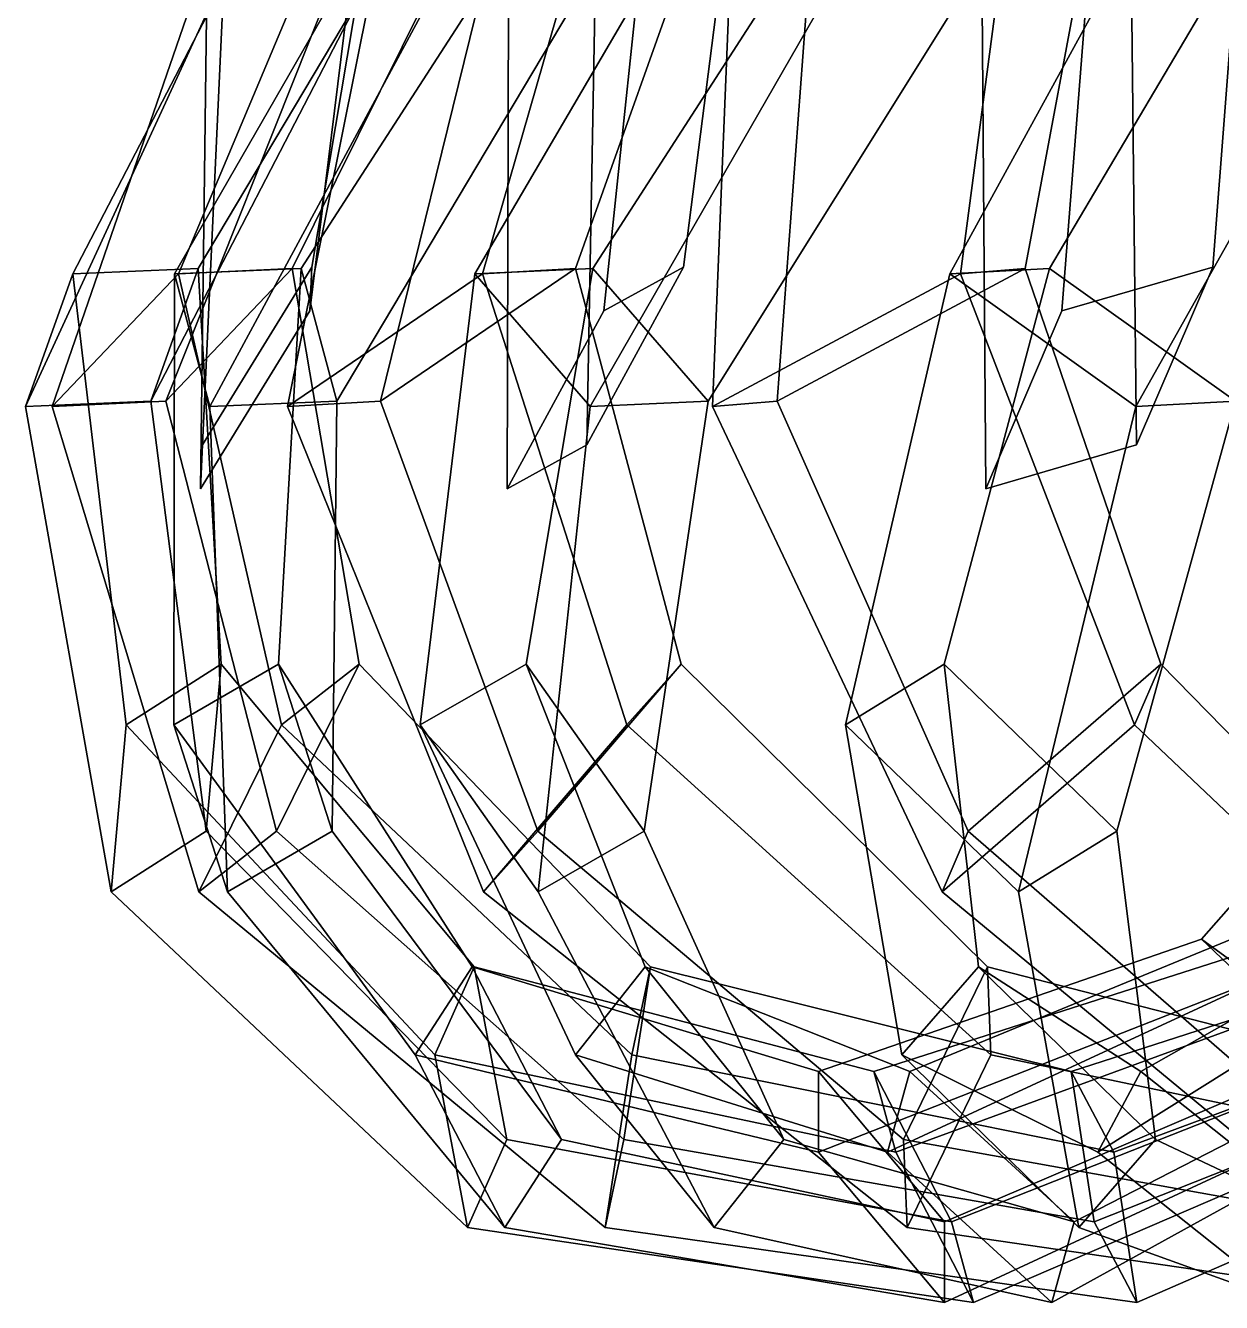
# Model space of a CAD drawing. Extents: x -13.3 to 13.1, y -13.2 to 13.2.
# Drawn here: x -3.61 to -1.952, y -2.159 to -0.389 of the extents above; entities that cross this region are included whole.
import ezdxf

# ---------------------------------------------------------------- set-up
doc = ezdxf.new("R2010")
doc.units = 0
doc.layers.add('ESTRUSIONE_NURBS_1', color=18, linetype='CONTINUOUS')

msp = doc.modelspace()

# ---------------------------------------------------------------- meshes
at = {"layer": 'ESTRUSIONE_NURBS_1'}
mesh = msp.add_polyface(dxfattribs=at)
corners = [(-3.2133, -0.7235, -1.3674), (-3.3647, -0.9701, -1.4076), (-3.3674, -1.0309, -1.0252), (-3.2161, -0.7842, -0.9849), (-2.6979, -0.7235, -2.2173), (-2.8318, -0.9701, -2.2986), (-2.9422, -1.0309, -1.9323), (-2.8083, -0.7842, -1.8511), (-2.6308, -0.2588, 2.0962), (-2.6576, -0.9166, 2.4741), (-2.5679, -0.9092, 2.3217), (-2.5259, -0.3443, 1.971), (-2.5322, -0.0015, 0.8201), (-2.9789, -0.3443, 1.1795), (-2.6725, -0.2335, 1.5344), (-2.2404, 0.0376, 1.2532), (-3.118, -0.9092, 1.5042), (-2.8477, -0.7255, 1.8036), (-3.1148, -0.2588, 1.2701), (-3.247, -0.9166, 1.6252), (-2.8084, -0.148, 1.625), (-2.9766, -0.7328, 1.9246), (-2.7012, -1.2742, 1.9722), (-2.7763, -1.3583, 2.0993), (-2.6607, -0.0015, 0.0735), (-3.1906, -0.3443, 0.2925), (-2.9966, -0.2335, 0.7194), (-2.5028, 0.0376, 0.5713), (-3.4155, -0.9092, 0.5648), (-3.2405, -0.7255, 0.9283), (-3.3464, -0.2588, 0.3411), (-3.5733, -0.9166, 0.6445), (-3.1524, -0.148, 0.768), (-3.3983, -0.7328, 1.008), (-3.1474, -1.2742, 1.1313), (-3.2553, -1.3583, 1.2321), (-2.5736, -0.0015, -0.6791), (-3.1437, -0.3443, -0.6183), (-3.0778, -0.2335, -0.154), (-2.5623, 0.0376, -0.157), (-3.4363, -0.9092, -0.4203), (-3.3707, -0.7255, -0.0223), (-3.307, -0.2588, -0.6155), (-3.6102, -0.9166, -0.3883), (-3.2411, -0.148, -0.1512), (-3.5446, -0.7328, 0.0098), (-3.3387, -1.2742, 0.1987), (-3.4705, -1.3583, 0.265), (-2.278, -0.0015, -1.3767), (-2.8422, -0.3443, -1.4789), (-2.9098, -0.2335, -1.0149), (-2.4143, 0.0376, -0.8725), (-3.1787, -0.9092, -1.3714), (-3.2279, -0.7255, -0.971), (-2.9996, -0.2588, -1.5223), (-3.3545, -0.9166, -1.3897), (-3.0672, -0.148, -1.0582), (-3.4038, -0.7328, -0.9893), (-3.1851, -1.5056, -1.0774), (-3.2594, -1.2742, -0.7499), (-3.4046, -1.3583, -0.7235), (-2.3104, -0.3443, -2.2197), (-2.6636, -0.9092, -2.2114), (-2.8236, -0.7255, -1.8411), (-2.506, -0.2335, -1.7936), (-2.6448, -0.148, -1.8795), (-2.9872, -0.7328, -1.9081), (-2.8271, -0.9166, -2.2784), (-2.4492, -0.2588, -2.3057), (-2.7525, -1.5056, -1.9311), (-2.9161, -1.2742, -1.6378), (-3.0629, -1.3583, -1.6533), (-3.2965, 0.5148, -1.2716), (-3.0096, 0.4881, -1.2235), (-3.348, 0.4978, -0.9739), (-3.0611, 0.4711, -0.9258), (-2.8047, 0.5148, -2.1488), (-2.543, 0.4881, -2.0218), (-2.938, 0.4978, -1.8777), (-2.6763, 0.4711, -1.7507)]
mesh.append_faces([[corners[k] for k in face] for face in [(0, 1, 2, 3), (4, 5, 6, 7), (8, 9, 10, 11), (12, 13, 14, 15), (13, 16, 17, 14), (18, 19, 16, 13), (20, 21, 19, 18), (14, 17, 21, 20), (17, 22, 23, 21), (24, 25, 26, 27), (25, 28, 29, 26), (30, 31, 28, 25), (32, 33, 31, 30), (26, 29, 33, 32), (29, 34, 35, 33), (36, 37, 38, 39), (37, 40, 41, 38), (42, 43, 40, 37), (44, 45, 43, 42), (38, 41, 45, 44), (41, 46, 47, 45), (48, 49, 50, 51), (49, 52, 53, 50), (54, 55, 52, 49), (56, 57, 55, 54), (50, 53, 57, 56), (52, 58, 59, 53), (53, 59, 60, 57), (61, 62, 63, 64), (65, 66, 67, 68), (64, 63, 66, 65), (62, 69, 70, 63), (63, 70, 71, 66), (72, 1, 0, 73), (74, 2, 1, 72), (75, 3, 2, 74), (73, 0, 3, 75), (76, 5, 4, 77), (78, 6, 5, 76), (79, 7, 6, 78), (77, 4, 7, 79)]])
mesh = msp.add_polyface(dxfattribs=at)
corners = [(-1.964, -0.7235, -2.8876), (-2.0695, -0.9701, -3.0033), (-2.2786, -1.0309, -2.683), (-2.1731, -0.7842, -2.5673), (-1.8683, -0.3443, 2.6028), (-1.8098, -0.9092, 2.9512), (-1.4205, -0.7255, 3.0569), (-1.4187, -0.2335, 2.7357), (-1.9337, -0.2588, 2.7524), (-1.8529, -0.9166, 3.1226), (-1.484, -0.148, 2.8854), (-1.4636, -0.7328, 3.2283), (-1.5142, -1.5897, 3.1468), (-1.5197, -1.5056, 2.9993), (-2.1986, -0.0015, 1.5003), (-2.5259, -0.3443, 1.971), (-2.1319, -0.2335, 2.2252), (-1.7966, 0.0376, 1.8337), (-2.5679, -0.9092, 2.3217), (-2.2242, -0.7255, 2.5329), (-2.2368, -0.148, 2.3504), (-2.3138, -0.7328, 2.6852), (-2.6576, -0.9166, 2.4741), (-2.6308, -0.2588, 2.0962), (-2.3032, -1.5056, 2.4497), (-2.0362, -1.2742, 2.6533), (-2.3394, -1.5897, 2.5928), (-2.0724, -1.3583, 2.7964), (-1.811, -1.933, 2.3248), (-1.6251, -1.6935, 2.5459), (-1.5901, -1.8154, 2.6484), (-2.9, -1.5056, 1.7016), (-2.3926, -1.933, 1.7204), (-2.2765, -1.6935, 1.9849), (-2.7012, -1.2742, 1.9722), (-2.2718, -1.8154, 2.0932), (-2.7763, -1.3583, 2.0993), (-1.7154, -1.806, 0.45), (-1.3132, -1.2856, 0.3846), (-1.4632, -1.1995, 0.6201), (-1.8612, -1.6552, 0.6884), (-1.3401, -1.1893, 0.6948), (-1.7649, -1.7166, 0.7861), (-1.7727, -1.806, -0.0515), (-1.3683, -1.2856, -0.0009), (-1.5786, -1.1995, 0.1828), (-1.9798, -1.6552, 0.1362), (-1.9149, -1.7166, 0.257), (-1.4816, -1.1893, 0.2891), (-1.2713, -1.2754, 0.1054), (-1.7078, -1.8674, 0.0693), (-1.7979, -0.0015, -1.9627), (-2.3104, -0.3443, -2.2197), (-2.506, -0.2335, -1.7936), (-2.0707, 0.0376, -1.5174), (-2.4492, -0.2588, -2.3057), (-2.8271, -0.9166, -2.2784), (-2.6636, -0.9092, -2.2114), (-1.6864, -1.806, -0.5489), (-1.3126, -1.2856, -0.3864), (-1.5661, -1.1995, -0.2694), (-1.938, -1.6552, -0.4271), (-1.503, -1.1893, -0.14), (-1.9098, -1.7166, -0.2929), (-1.5914, -0.3443, -2.7807), (-1.9326, -0.9092, -2.8722), (-2.1905, -0.7255, -2.562), (-1.8992, -0.2335, -2.4269), (-1.7004, -0.2588, -2.9023), (-2.0707, -0.9166, -2.9826), (-2.0082, -0.148, -2.5485), (-2.3286, -0.7328, -2.6724), (-2.097, -1.5056, -2.6284), (-2.3366, -1.2742, -2.393), (-2.2334, -1.5897, -2.6846), (-2.473, -1.3583, -2.4493), (-2.0434, -1.933, -2.1234), (-2.2887, -1.6935, -1.9709), (-2.3952, -1.8154, -1.9508), (-1.5677, -1.2742, -2.9544), (-1.6407, -1.6935, -2.5358), (-1.7485, -1.8154, -2.5466), (-1.6828, -1.3583, -3.0468), (-2.0857, 0.5148, -2.852), (-1.8704, 0.4881, -2.6564), (-2.29, 0.4978, -2.6294), (-2.0746, 0.4711, -2.4338)]
mesh.append_faces([[corners[k] for k in face] for face in [(0, 1, 2, 3), (4, 5, 6, 7), (8, 9, 5, 4), (10, 11, 9, 8), (9, 12, 13, 5), (14, 15, 16, 17), (15, 18, 19, 16), (20, 21, 22, 23), (16, 19, 21, 20), (18, 24, 25, 19), (22, 26, 24, 18), (21, 27, 26, 22), (19, 25, 27, 21), (24, 28, 29, 25), (25, 29, 30, 27), (31, 32, 33, 34), (34, 33, 35, 36), (37, 38, 39, 40), (40, 39, 41, 42), (43, 44, 45, 46), (47, 48, 49, 50), (46, 45, 48, 47), (51, 52, 53, 54), (55, 56, 57, 52), (58, 59, 60, 61), (61, 60, 62, 63), (64, 65, 66, 67), (68, 69, 65, 64), (70, 71, 69, 68), (67, 66, 71, 70), (65, 72, 73, 66), (69, 74, 72, 65), (71, 75, 74, 69), (66, 73, 75, 71), (72, 76, 77, 73), (73, 77, 78, 75), (79, 80, 81, 82), (83, 1, 0, 84), (85, 2, 1, 83), (86, 3, 2, 85), (84, 0, 3, 86)]])
mesh = msp.add_polyface(dxfattribs=at)
corners = [(-3.118, -0.9092, 1.5042), (-2.9, -1.5056, 1.7016), (-2.7012, -1.2742, 1.9722), (-2.8477, -0.7255, 1.8036), (-3.247, -0.9166, 1.6252), (-2.9751, -1.5897, 1.8287), (-2.9766, -0.7328, 1.9246), (-2.7763, -1.3583, 2.0993), (-2.3879, -2.0548, 1.8287), (-2.3926, -1.933, 1.7204), (-2.2718, -1.8154, 2.0932), (-3.4155, -0.9092, 0.5648), (-3.262, -1.5056, 0.8156), (-3.1474, -1.2742, 1.1313), (-3.2405, -0.7255, 0.9283), (-3.5733, -0.9166, 0.6445), (-3.3698, -1.5897, 0.9164), (-3.3983, -0.7328, 1.008), (-3.2553, -1.3583, 1.2321), (-2.7804, -1.933, 0.9766), (-2.7435, -1.6935, 1.2631), (-2.8064, -2.0548, 1.0818), (-2.7695, -1.8154, 1.3683), (-3.4363, -0.9092, -0.4203), (-3.3596, -1.5056, -0.1364), (-3.3387, -1.2742, 0.1987), (-3.3707, -0.7255, -0.0223), (-3.6102, -0.9166, -0.3883), (-3.4915, -1.5897, -0.0701), (-3.5446, -0.7328, 0.0098), (-3.4705, -1.3583, 0.265), (-2.9429, -1.933, 0.1538), (-2.9882, -1.6935, 0.439), (-2.9975, -2.0548, 0.2474), (-3.0428, -1.8154, 0.5326), (-2.3264, -2.0469, 0.3683), (-2.4341, -1.8385, 0.6216), (-2.2957, -2.1588, 0.4734), (-2.4034, -1.9505, 0.7267), (-3.3545, -0.9166, -1.3897), (-3.3303, -1.5897, -1.0509), (-3.1851, -1.5056, -1.0774), (-3.1787, -0.9092, -1.3714), (-3.4038, -0.7328, -0.9893), (-3.4046, -1.3583, -0.7235), (-2.867, -1.933, -0.6816), (-2.9909, -1.6935, -0.4206), (-3.2594, -1.2742, -0.7499), (-2.9458, -2.0548, -0.6072), (-3.0697, -1.8154, -0.3462), (-2.3359, -2.0469, -0.302), (-2.5106, -1.8385, -0.0893), (-2.3361, -2.1588, -0.1925), (-2.5108, -1.9505, 0.0201), (-2.8271, -0.9166, -2.2784), (-2.8993, -1.5897, -1.9466), (-2.7525, -1.5056, -1.9311), (-2.6636, -0.9092, -2.2114), (-2.9872, -0.7328, -1.9081), (-3.0629, -1.3583, -1.6533), (-2.5588, -1.933, -1.4617), (-2.7512, -1.6935, -1.2462), (-2.9161, -1.2742, -1.6378), (-2.6554, -2.0548, -1.4125), (-2.8478, -1.8154, -1.197), (-2.3838, -1.8385, -0.793), (-2.4148, -1.9505, -0.6881)]
mesh.append_faces([[corners[k] for k in face] for face in [(0, 1, 2, 3), (4, 5, 1, 0), (6, 7, 5, 4), (5, 8, 9, 1), (7, 10, 8, 5), (11, 12, 13, 14), (15, 16, 12, 11), (17, 18, 16, 15), (12, 19, 20, 13), (16, 21, 19, 12), (18, 22, 21, 16), (13, 20, 22, 18), (23, 24, 25, 26), (27, 28, 24, 23), (29, 30, 28, 27), (24, 31, 32, 25), (28, 33, 31, 24), (30, 34, 33, 28), (25, 32, 34, 30), (31, 35, 36, 32), (33, 37, 35, 31), (34, 38, 37, 33), (32, 36, 38, 34), (39, 40, 41, 42), (43, 44, 40, 39), (41, 45, 46, 47), (40, 48, 45, 41), (44, 49, 48, 40), (47, 46, 49, 44), (45, 50, 51, 46), (48, 52, 50, 45), (49, 53, 52, 48), (46, 51, 53, 49), (54, 55, 56, 57), (58, 59, 55, 54), (56, 60, 61, 62), (55, 63, 60, 56), (59, 64, 63, 55), (62, 61, 64, 59), (61, 65, 66, 64)]])
mesh = msp.add_polyface(dxfattribs=at)
corners = [(-2.3394, -1.5897, 2.5928), (-1.776, -2.0548, 2.4273), (-1.811, -1.933, 2.3248), (-2.3032, -1.5056, 2.4497), (-2.0724, -1.3583, 2.7964), (-1.5901, -1.8154, 2.6484), (-2.3926, -1.933, 1.7204), (-1.7579, -2.0469, 1.5676), (-1.7116, -1.8385, 1.8389), (-2.2765, -1.6935, 1.9849), (-2.3879, -2.0548, 1.8287), (-1.6753, -2.1588, 1.6394), (-2.2718, -1.8154, 2.0932), (-1.629, -1.9505, 1.9107), (-2.7804, -1.933, 0.9766), (-2.1284, -2.0469, 1.0088), (-2.1604, -1.8385, 1.2822), (-2.7435, -1.6935, 1.2631), (-2.8064, -2.0548, 1.0818), (-2.0693, -2.1588, 1.101), (-2.7695, -1.8154, 1.3683), (-2.1013, -1.9505, 1.3744), (-1.5192, -1.806, 0.915), (-1.5919, -1.6552, 1.1849), (-1.3992, -1.8674, 0.9817), (-1.472, -1.7166, 1.2515), (-2.3264, -2.0469, 0.3683), (-1.7154, -1.806, 0.45), (-1.8612, -1.6552, 0.6884), (-2.4341, -1.8385, 0.6216), (-2.2957, -2.1588, 0.4734), (-1.6191, -1.8674, 0.5477), (-2.4034, -1.9505, 0.7267), (-1.7649, -1.7166, 0.7861), (-2.3359, -2.0469, -0.302), (-1.7727, -1.806, -0.0515), (-1.9798, -1.6552, 0.1362), (-2.5106, -1.8385, -0.0893), (-2.3361, -2.1588, -0.1925), (-1.7078, -1.8674, 0.0693), (-2.5108, -1.9505, 0.0201), (-1.9149, -1.7166, 0.257), (-2.5588, -1.933, -1.4617), (-2.1562, -2.0469, -0.9479), (-2.3838, -1.8385, -0.793), (-2.7512, -1.6935, -1.2462), (-2.6554, -2.0548, -1.4125), (-2.1872, -2.1588, -0.8429), (-2.8478, -1.8154, -1.197), (-2.4148, -1.9505, -0.6881), (-1.6864, -1.806, -0.5489), (-1.938, -1.6552, -0.4271), (-1.6582, -1.8674, -0.4146), (-1.9098, -1.7166, -0.2929), (-2.2334, -1.5897, -2.6846), (-2.1499, -2.0548, -2.1034), (-2.0434, -1.933, -2.1234), (-2.097, -1.5056, -2.6284), (-2.473, -1.3583, -2.4493), (-2.3952, -1.8154, -1.9508), (-1.8018, -2.0469, -1.5169), (-2.0638, -1.8385, -1.4325), (-2.2887, -1.6935, -1.9709), (-1.8612, -2.1588, -1.4249), (-2.1231, -1.9505, -1.3405), (-1.4634, -1.806, -1.0018), (-1.7391, -1.6552, -0.9558), (-1.4742, -1.8674, -0.865), (-1.7499, -1.7166, -0.8191), (-1.6407, -1.6935, -2.5358), (-1.5766, -1.8385, -1.9559), (-1.6595, -1.9505, -1.8844), (-1.7485, -1.8154, -2.5466)]
mesh.append_faces([[corners[k] for k in face] for face in [(0, 1, 2, 3), (4, 5, 1, 0), (6, 7, 8, 9), (10, 11, 7, 6), (12, 13, 11, 10), (9, 8, 13, 12), (14, 15, 16, 17), (18, 19, 15, 14), (20, 21, 19, 18), (17, 16, 21, 20), (15, 22, 23, 16), (19, 24, 22, 15), (21, 25, 24, 19), (16, 23, 25, 21), (26, 27, 28, 29), (30, 31, 27, 26), (32, 33, 31, 30), (29, 28, 33, 32), (34, 35, 36, 37), (38, 39, 35, 34), (40, 41, 39, 38), (37, 36, 41, 40), (42, 43, 44, 45), (46, 47, 43, 42), (48, 49, 47, 46), (43, 50, 51, 44), (47, 52, 50, 43), (49, 53, 52, 47), (44, 51, 53, 49), (54, 55, 56, 57), (58, 59, 55, 54), (56, 60, 61, 62), (55, 63, 60, 56), (59, 64, 63, 55), (62, 61, 64, 59), (60, 65, 66, 61), (63, 67, 65, 60), (64, 68, 67, 63), (61, 66, 68, 64), (69, 70, 71, 72)]])

doc.saveas('drawing.dxf')
